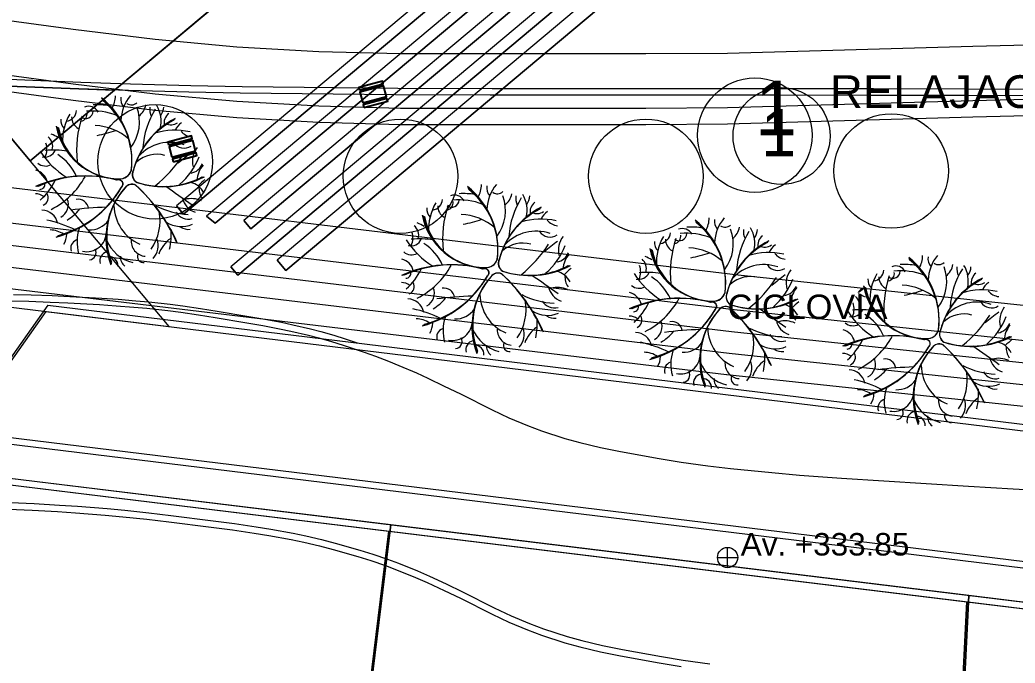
# Model space of a CAD drawing. Header units: metres. Extents: x -1097 to 1588, y -673 to 884.
# Drawn here: x 508.1 to 581.1, y 237.3 to 284.5 of the extents above; entities that cross this region are included whole.
import ezdxf

# ---------------------------------------------------------------- set-up
doc = ezdxf.new("R2010")
doc.units = ezdxf.units.M
doc.layers.get('0').update_dxf_attribs({"lineweight": 0, "plot": 0})
for name, color, linetype, lineweight, plot in [('ARBOLES_PROY', 3, 'Continuous', 0, False), ('CORTE-TEXTO', 7, 'Continuous', 0, False), ('COTAS', 7, 'Continuous', 0, False), ('CRECIDA_Q100', 5, 'Continuous', 0, False), ('Espacios relajacion', 32, 'Continuous', 0, False), ('EXTENSIONES', 252, 'Continuous', 0, False), ('Plazas de Arribo', 40, 'Continuous', 0, False), ('PROY-CICLOVIA', 1, 'Continuous', 0, False), ('PROY-TEXTO', 7, 'Continuous', 0, False), ('PROYECCIONES', 7, 'Continuous', 0, False), ('Solado', 7, 'Continuous', 0, False), ('SUDS-CUNETA_VERDE', 3, 'Continuous', 0, False), ('TERRAZAS-GAVIONES', 8, 'Continuous', 0, False), ('TERRENO', 188, 'Continuous', 0, False), ('TEXTO', 7, 'Continuous', 0, False), ('VEGETACION', 85, 'Continuous', 0, False), ('VISTA', 7, 'Continuous', 0, False), ('VISTA LEJOS', 7, 'Continuous', 0, False)]:
    doc.layers.add(name, color=color, linetype=linetype, lineweight=lineweight, plot=plot)
doc.styles.add('ARIAL', font='arial.ttf')

# ---------------------------------------------------------------- blocks, each defined once
blk = doc.blocks.new('MESA_PICNIC')
for points in [[(-0.9, 0.55), (0.9, 0.55), (0.9, 0.75), (-0.9, 0.75), (-0.9, 0.55)], [(-0.9, -0.4), (0.9, -0.4), (0.9, 0.4), (-0.9, 0.4), (-0.9, -0.4)], [(-0.9, -0.75), (0.9, -0.75), (0.9, -0.55), (-0.9, -0.55), (-0.9, -0.75)]]:
    blk.add_lwpolyline(points)

msp = doc.modelspace()

# ---------------------------------------------------------------- linework, layer by layer
at = {"layer": 'ARBOLES_PROY'}
for centre in [(518, 274.047), (572, 273.376), (536, 272.987), (554, 272.987)]:
    msp.add_circle(centre, 4.2, dxfattribs=at)
at = {"layer": 'CORTE-TEXTO'}
msp.add_circle((562, 276), 4.2, dxfattribs=at)
at = {"layer": 'COTAS'}
for points in [[(560, 244.257), (560, 245.743)], [(559.258, 245), (560.742, 245)]]:
    msp.add_lwpolyline(points, dxfattribs=at)
msp.add_circle((560, 245), 0.743, dxfattribs=at)
at = {"layer": 'CRECIDA_Q100'}
msp.add_lwpolyline([(470, 290.376), (476, 289.476), (482, 288.027), (494, 286.578), (500, 285.433), (506, 284.583), (512, 283.774), (518, 283.047), (524, 282.498), (530, 282.15), (536, 281.987), (542, 281.987), (548, 281.987), (554, 281.987), (560, 282.029), (566, 282.205), (572, 282.376), (578, 282.542), (584, 282.695)], dxfattribs=at)
at = {"layer": 'Espacios relajacion'}
for points in [[(560.658, 296.427), (560.144, 297.04), (523.557, 266.34), (524.071, 265.727)], [(552.438, 294.741), (551.87, 295.309), (521.782, 270.062), (522.404, 269.54)], [(560.186, 293.425), (559.479, 294.132), (526.95, 266.837), (527.59, 266.074)], [(552.874, 292.496), (552.306, 293.064), (524.512, 269.743), (525.027, 269.13)], [(543.984, 290.259), (543.47, 290.871), (519.572, 270.819), (520.086, 270.206)]]:
    msp.add_lwpolyline(points, close=True, dxfattribs=at)
at = {"layer": 'EXTENSIONES'}
msp.add_lwpolyline([(547.075, 321.874), (554.788, 312.681), (508.826, 274.114), (501.112, 283.307)], close=True, dxfattribs=at)
for points in [[(560.144, 297.04), (523.557, 266.34)], [(560.658, 296.427), (524.071, 265.727)], [(551.87, 295.309), (521.782, 270.062)], [(552.438, 294.741), (522.404, 269.54)], [(559.479, 294.132), (526.95, 266.837)], [(552.306, 293.064), (524.512, 269.743)], [(560.186, 293.425), (527.59, 266.074)], [(552.874, 292.496), (525.027, 269.13)], [(543.47, 290.871), (519.572, 270.819)], [(543.984, 290.259), (520.086, 270.206)], [(520.086, 270.206), (519.572, 270.819)], [(522.404, 269.54), (521.782, 270.062)], [(525.027, 269.13), (524.512, 269.743)], [(527.59, 266.074), (526.95, 266.837)], [(524.071, 265.727), (523.557, 266.34)]]:
    msp.add_lwpolyline(points, dxfattribs=at)
at = {"layer": 'Plazas de Arribo', "color": 254}
msp.add_lwpolyline([(510.191, 290.924), (495.391, 308.562), (482.42, 298.927), (479.995, 266.733), (519.025, 261.959), (501.112, 283.307)], close=True, dxfattribs=at)
at = {"layer": 'Plazas de Arribo'}
for points in [[(519.025, 261.959), (501.112, 283.307)], [(479.995, 266.733), (519.025, 261.959)]]:
    msp.add_lwpolyline(points, dxfattribs=at)
at = {"layer": 'PROY-CICLOVIA'}
msp.add_lwpolyline([(560.766, 265.757), (635.003, 257.838), (719.22, 266.755), (798.362, 276.648), (829.562, 288.348), (830.475, 285.914), (798.988, 274.106), (719.518, 264.172), (635.002, 255.224), (560.473, 263.173), (485.5, 272.17), (485.81, 274.752), (560.766, 265.757)], close=True, dxfattribs=at)
at = {"layer": 'PROY-TEXTO'}
msp.add_circle((562, 276), 4.2, dxfattribs=at)
at = {"layer": 'PROYECCIONES'}
for points in [[(509.986, 263.064), (503.435, 253.791)], [(510.137, 263.534), (503.586, 254.261)]]:
    msp.add_lwpolyline(points, dxfattribs=at)
at = {"layer": 'Solado'}
for points in [[(524.147, 286.97), (516.433, 296.162), (501.112, 283.307), (504.103, 279.742), (505.924, 279.658), (512.404, 279.399), (515.017, 279.309)], [(515.017, 279.309), (512.404, 279.399), (505.924, 279.658), (504.103, 279.742), (508.826, 274.114)]]:
    msp.add_lwpolyline(points, close=True, dxfattribs=at)
at = {"layer": 'SUDS-CUNETA_VERDE'}
msp.add_lwpolyline([(560.293, 261.584), (635.001, 253.615), (719.702, 262.583), (799.374, 272.542), (831.063, 284.426), (904.04, 313.416), (905.222, 310.442), (832.231, 281.446), (832.202, 281.435), (800.321, 269.48), (800.142, 269.424), (799.958, 269.39), (720.084, 259.406), (720.054, 259.402), (635.169, 250.415), (635, 250.406), (634.831, 250.415), (559.943, 258.403), (559.922, 258.405), (484.929, 267.404), (485.31, 270.581), (560.293, 261.584)], close=True, dxfattribs=at)
msp.add_lwpolyline([(485.119, 268.993), (560.113, 259.994), (635, 252.006), (719.885, 260.993), (799.759, 270.978), (831.64, 282.933), (904.631, 311.929)], dxfattribs=at)
at = {"layer": 'TERRAZAS-GAVIONES'}
for points in [[(482, 284.027), (494, 282.578), (500, 281.433), (506, 280.583), (512, 279.774), (518, 279.047), (524, 278.498), (530, 278.15), (536, 277.987), (542, 277.987), (548, 277.987), (554, 277.987), (560, 278.029), (566, 278.205), (572, 278.376), (578, 278.542), (584, 278.695)], [(482, 282.827), (494, 281.378), (500, 280.233), (506, 279.383), (512, 278.574), (518, 277.847), (524, 277.298), (530, 276.95), (536, 276.787), (542, 276.787), (548, 276.787), (554, 276.787), (560, 276.829), (566, 277.005), (572, 277.176), (578, 277.342), (584, 277.495)]]:
    msp.add_lwpolyline(points, dxfattribs=at)
at = {"layer": 'TERRENO'}
for points in [[(582.072, 278.89), (577.484, 278.909), (570.543, 278.924), (563.563, 278.928), (549.566, 278.928), (542.587, 278.938), (535.646, 278.967), (531.057, 279.005), (524.231, 279.092), (520.478, 279.159), (516.043, 279.274), (512.404, 279.399), (505.924, 279.658)], [(507.45, 263.846), (508.746, 263.813), (510.302, 263.755), (511.598, 263.693), (513.93, 263.563), (515.14, 263.486), (516.436, 263.386), (517.387, 263.294), (518.942, 263.122), (519.892, 263.002), (521.188, 262.814), (522.398, 262.622), (524.731, 262.234), (525.911, 262.027), (527.121, 261.797), (527.956, 261.619), (529.252, 261.317), (530.001, 261.125), (530.952, 260.851), (531.787, 260.587), (533.342, 260.069), (534.177, 259.776), (535.128, 259.416), (535.876, 259.109), (537.172, 258.547), (538.008, 258.168), (539.217, 257.592), (540.398, 257.011), (542.731, 255.845), (543.96, 255.264), (545.313, 254.688), (546.341, 254.309), (548.069, 253.747), (549.153, 253.44), (550.68, 253.08), (552.139, 252.787), (554.99, 252.269), (556.594, 252.005), (558.552, 251.731), (560.213, 251.539), (563.237, 251.237), (565.272, 251.059), (568.354, 250.829), (571.455, 250.622), (577.676, 250.233), (580.949, 250.041), (584.549, 249.854)], [(507.249, 248.563), (508.986, 248.486), (510.83, 248.385), (512.164, 248.294), (514.324, 248.121), (515.63, 248.001), (517.387, 247.814), (519.009, 247.622), (522.119, 247.233), (523.684, 247.027), (525.268, 246.796), (526.343, 246.619), (527.985, 246.316), (528.916, 246.124), (530.068, 245.851), (531.057, 245.587), (532.872, 245.068), (533.832, 244.776), (534.897, 244.416), (535.713, 244.108), (537.096, 243.547), (537.969, 243.168), (539.208, 242.592), (540.398, 242.011), (542.731, 240.844), (543.96, 240.264), (545.313, 239.687), (546.341, 239.308), (548.069, 238.747), (549.153, 238.439), (550.68, 238.079), (552.139, 237.787), (554.99, 237.268), (556.594, 237.004)]]:
    msp.add_lwpolyline(points, dxfattribs=at)
at = {"layer": 'TEXTO'}
msp.add_circle((563.956, 275.942), 3.558, dxfattribs=at)
at = {"layer": 'VEGETACION'}
for centre, radius, start, end in [((513.221, 278.907), 1.869, -30.31086, -0.13685), ((518.49, 276.983), 3, 140.20303, 178.19473), ((513.74, 271.66), 6.571, 82.33941, 92.54677), ((510.44, 274.142), 5.862, -7.01261, 51.76086), ((510.496, 274.128), 5.803, -7.01261, 51.76086), ((510.553, 274.113), 5.745, -7.01261, 51.76086), ((510.609, 274.099), 5.686, -7.01261, 51.76086), ((516.317, 278.648), 0.839, 169.67781, -136.28872), ((516.263, 278.803), 0.58, -125.06785, -46.75849), ((515.959, 278.482), 1.382, -52.21385, -10.74588), ((516.264, 277.034), 2.176, -14.12065, 31.52713), ((515.06, 275.621), 3.845, 149.94734, -176.82535), ((511.37, 277.891), 0.878, -80.57325, -5.45985), ((512.9, 277.776), 0.548, -126.83758, -2.22247), ((512.454, 277.574), 0.561, -77.85985, 7.89186), ((513.122, 277.351), 0.775, 26.98899, 112.35361), ((513.443, 273.024), 4.754, 68.3223, 95.67587), ((513.721, 276.982), 3.133, -37.03996, 20.27839), ((523.338, 274.629), 6.258, 148.36683, 175.73086), ((518.955, 277.938), 1.353, 174.4694, -156.12237), ((517.591, 278.081), 1.04, -37.87568, -0.69377), ((519.583, 276.877), 0.93, 129.13352, -169.79062), ((511.928, 277.116), 0.855, 175.5863, -134.2924), ((512.817, 277.319), 0.939, 178.87088, -119.62745), ((520.094, 274.887), 7.859, 161.42441, -173.90455), ((513.4, 272.623), 4.093, 49.1819, 87.28655), ((522.043, 271.899), 5.846, 117.23254, 165.08268), ((522.105, 271.891), 5.906, 117.23254, 165.08268), ((522.166, 271.883), 5.967, 117.23254, 165.08268), ((522.228, 271.875), 6.027, 117.23254, 165.08268), ((519.174, 277.574), 0.81, -119.40791, -53.77718), ((520.591, 275.903), 1.206, 122.42615, 158.39057), ((507.889, 270.57), 6.054, 60.2465, 65.67795), ((515.396, 277.53), 4.73, -169.39915, -90.61113), ((515.403, 277.482), 4.683, -169.39915, -90.61113), ((515.41, 277.433), 4.635, -169.39915, -90.61113), ((515.416, 277.385), 4.588, -169.39915, -90.61113), ((511.555, 287.098), 11.329, -78.88119, -71.62327), ((519.463, 271.37), 4.996, 77.26203, 107.34819), ((520.789, 277), 1.128, -141.31419, -95.81178), ((508.814, 274.955), 1.251, -25.45632, 21.23769), ((509.554, 275.174), 0.931, -14.60648, 49.15979), ((519.101, 272.359), 3.119, 70.80163, 137.40588), ((520.13, 275.969), 0.922, -146.51659, -56.55935), ((514.694, 278.027), 6.03, -148.02706, -121.83538), ((509.918, 275.222), 0.827, -103.47011, -23.89102), ((510.51, 267.556), 7.353, 81.86691, 94.41278), ((508.953, 271.537), 3.584, 23.33462, 57.91194), ((518.112, 272.414), 2.189, 74.31841, 131.55014), ((512.037, 279.645), 9.484, -50.96163, -32.70067), ((529.134, 263.062), 14.413, 125.94383, 130.94741), ((522.431, 274.08), 1.693, 143.15964, -166.58772), ((509.966, 274.619), 0.88, -130.29884, -61.78587), ((516.44, 276.248), 5.12, -49.01403, -20.95397), ((520.431, 274.333), 1.134, -79.471, -22.67378), ((522.908, 272.599), 1.835, 139.45159, 176.95737), ((508.976, 272.311), 1.149, 14.16374, 76.17617), ((515.395, 273.706), 0.907, -93.13221, -17.97388), ((515.402, 273.696), 0.898, -93.13221, -17.97388), ((515.409, 273.686), 0.889, -93.13221, -17.97388), ((515.416, 273.676), 0.88, -93.13221, -17.97388), ((516.985, 273.109), 0.66, 153.41984, -121.27123), ((516.994, 273.113), 0.667, 153.41984, -121.27123), ((517.004, 273.117), 0.674, 153.41984, -121.27123), ((517.013, 273.122), 0.681, 153.41984, -121.27123), ((512.86, 264.129), 8.881, 74.72725, 114.24073), ((512.892, 264.214), 8.792, 74.72725, 114.24073), ((512.925, 264.3), 8.703, 74.72725, 114.24073), ((512.957, 264.386), 8.615, 74.72725, 114.24073), ((509.525, 272.408), 0.39, -87.47941, 11.74599), ((506.387, 274.77), 4.762, -47.90984, -25.81356), ((507.724, 275.79), 5.869, -63.07438, -28.86719), ((515.327, 272.412), 0.311, -49.80286, 114.20931), ((515.335, 272.415), 0.308, -49.80286, 114.20931), ((515.342, 272.418), 0.305, -49.80286, 114.20931), ((515.35, 272.421), 0.302, -49.80286, 114.20931), ((516.308, 271.755), 0.64, 64.15715, 144.97171), ((516.305, 271.765), 0.634, 64.15715, 144.97171), ((516.303, 271.774), 0.627, 64.15715, 144.97171), ((516.301, 271.783), 0.621, 64.15715, 144.97171), ((508.104, 263.132), 12.511, 23.86454, 47.40587), ((508.022, 263.033), 12.64, 23.86454, 47.40587), ((507.94, 262.935), 12.769, 23.86454, 47.40587), ((507.857, 262.836), 12.898, 23.86454, 47.40587), ((518.571, 278.436), 6.199, -108.13167, -62.2585), ((518.597, 278.495), 6.263, -108.13167, -62.2585), ((518.623, 278.554), 6.327, -108.13167, -62.2585), ((518.648, 278.613), 6.391, -108.13167, -62.2585), ((520.239, 271.071), 1.513, 26.97872, 76.13005), ((528.7, 264.572), 10.79, 130.7293, 134.41442), ((540.073, 272.388), 1.869, -30.31086, -0.13685), ((545.341, 270.463), 3, 140.20303, 178.19473), ((509.224, 270.708), 0.997, 52.25184, 90.5793), ((509.547, 271.427), 0.61, -65.70951, 27.14006), ((508.672, 276.198), 7.95, -74.86791, -30.40238), ((508.746, 276.163), 7.87, -74.86791, -30.40238), ((508.82, 276.128), 7.791, -74.86791, -30.40238), ((508.894, 276.093), 7.711, -74.86791, -30.40238), ((519.904, 268.466), 5.509, 138.41245, -158.97879), ((519.866, 268.508), 5.454, 138.41245, -158.97879), ((519.827, 268.55), 5.399, 138.41245, -158.97879), ((519.789, 268.593), 5.344, 138.41245, -158.97879), ((484.393, 221.122), 61.595, 53.87007, 56.06767), ((522.524, 272.122), 1.306, 175.41939, -146.01117), ((539.974, 270.832), 0.775, 26.98899, 112.35361), ((540.591, 265.141), 6.571, 82.33941, 92.54677), ((537.292, 267.622), 5.862, -7.01261, 51.76086), ((537.348, 267.608), 5.803, -7.01261, 51.76086), ((537.404, 267.594), 5.745, -7.01261, 51.76086), ((537.461, 267.579), 5.686, -7.01261, 51.76086), ((543.169, 272.128), 0.839, 169.67781, -136.28872), ((543.114, 272.284), 0.58, -125.06785, -46.75849), ((542.81, 271.963), 1.382, -52.21385, -10.74588), ((543.116, 270.515), 2.176, -14.12065, 31.52713), ((510.566, 270.923), 1.069, -61.51977, 22.95033), ((512.344, 270.52), 0.78, 6.63564, 100.13385), ((521.367, 271.652), 1.374, -169.09926, -108.54581), ((520.657, 269.563), 1.784, 65.24594, 104.85446), ((541.912, 269.102), 3.845, 149.94734, -176.82535), ((538.221, 271.371), 0.878, -80.57325, -5.45985), ((539.752, 271.257), 0.548, -126.83758, -2.22247), ((539.305, 271.054), 0.561, -77.85985, 7.89186), ((540.295, 266.505), 4.754, 68.3223, 95.67587), ((540.573, 270.463), 3.133, -37.03996, 20.27839), ((550.19, 268.11), 6.258, 148.36683, 175.73086), ((545.807, 271.418), 1.353, 174.4694, -156.12237), ((544.442, 271.561), 1.04, -37.87568, -0.69377), ((546.434, 270.357), 0.93, 129.13352, -169.79062), ((509.656, 269.284), 1.222, 10.88374, 88.48923), ((509.576, 273), 3.781, -58.5365, -40.24403), ((515.379, 242.149), 28.581, 91.89585, 97.18239), ((518.13, 270.893), 3.15, -178.6401, -113.40996), ((514.64, 269.731), 3.722, -34.2307, 10.37313), ((520.645, 275.859), 5.671, -117.27146, -92.28607), ((520.438, 270.889), 1.045, -148.92217, -74.86876), ((538.78, 270.596), 0.855, 175.5863, -134.2924), ((539.669, 270.8), 0.939, 178.87088, -119.62745), ((546.946, 268.367), 7.859, 161.42441, -173.90455), ((540.252, 266.104), 4.093, 49.1819, 87.28655), ((548.895, 265.38), 5.846, 117.23254, 165.08268), ((548.956, 265.372), 5.906, 117.23254, 165.08268), ((549.018, 265.364), 5.967, 117.23254, 165.08268), ((549.079, 265.355), 6.027, 117.23254, 165.08268), ((546.026, 271.054), 0.81, -119.40791, -53.77718), ((547.443, 269.383), 1.206, 122.42615, 158.39057), ((508.337, 261.556), 8.396, 63.11546, 78.20425), ((513.207, 270.694), 1.651, -93.06078, -33.79545), ((519.93, 271.388), 2.092, -122.25906, -66.98973), ((534.74, 264.05), 6.054, 60.2465, 65.67795), ((542.248, 271.011), 4.73, -169.39915, -90.61113), ((542.255, 270.962), 4.683, -169.39915, -90.61113), ((542.261, 270.914), 4.635, -169.39915, -90.61113), ((542.268, 270.866), 4.588, -169.39915, -90.61113), ((538.407, 280.579), 11.329, -78.88119, -71.62327), ((546.315, 264.85), 4.996, 77.26203, 107.34819), ((547.64, 270.481), 1.128, -141.31419, -95.81178), ((553.999, 265.165), 5.862, -7.01261, 51.76086), ((554.055, 265.151), 5.803, -7.01261, 51.76086), ((554.111, 265.136), 5.745, -7.01261, 51.76086), ((554.168, 265.122), 5.686, -7.01261, 51.76086), ((556.78, 269.931), 1.869, -30.31086, -0.13685), ((559.876, 269.671), 0.839, 169.67781, -136.28872), ((562.048, 268.006), 3, 140.20303, 178.19473), ((510.3, 267.31), 1.735, 55.05214, 89.71285), ((510.208, 268.726), 1.306, -33.66519, 0.2761), ((515.476, 268.175), 3.202, 162.29182, -164.58266), ((512.968, 268.918), 1.466, -101.26434, -1.15026), ((513.21, 268.811), 5.974, -11.32784, 2.75208), ((520.443, 270.171), 1.081, -121.91184, -83.51776), ((535.666, 268.435), 1.251, -25.45632, 21.23769), ((536.406, 268.654), 0.931, -14.60648, 49.15979), ((545.953, 265.839), 3.119, 70.80163, 137.40588), ((546.981, 269.45), 0.922, -146.51659, -56.55935), ((554.928, 268.914), 0.878, -80.57325, -5.45985), ((556.459, 268.8), 0.548, -126.83758, -2.22247), ((556.681, 268.375), 0.775, 26.98899, 112.35361), ((557.002, 264.048), 4.754, 68.3223, 95.67587), ((557.298, 262.683), 6.571, 82.33941, 92.54677), ((559.821, 269.827), 0.58, -125.06785, -46.75849), ((557.28, 268.006), 3.133, -37.03996, 20.27839), ((559.517, 269.506), 1.382, -52.21385, -10.74588), ((566.897, 265.653), 6.258, 148.36683, 175.73086), ((562.514, 268.961), 1.353, 174.4694, -156.12237), ((559.823, 268.058), 2.176, -14.12065, 31.52713), ((561.149, 269.104), 1.04, -37.87568, -0.69377), ((512.467, 267.694), 0.66, 109.77659, -161.16161), ((517.071, 269.417), 2.858, -157.33263, -104.24202), ((517.364, 268.227), 1.115, 172.80158, -94.34358), ((516.807, 267.913), 1.423, -42.05543, 18.62735), ((520.479, 266.491), 2.347, 124.73116, 160.55197), ((541.546, 271.508), 6.03, -148.02706, -121.83538), ((536.769, 268.702), 0.827, -103.47011, -23.89102), ((537.361, 261.036), 7.353, 81.86691, 94.41278), ((535.804, 265.018), 3.584, 23.33462, 57.91194), ((544.963, 265.894), 2.189, 74.31841, 131.55014), ((538.888, 273.126), 9.484, -50.96163, -32.70067), ((555.986, 256.542), 14.413, 125.94383, 130.94741), ((549.283, 267.56), 1.693, 143.15964, -166.58772), ((555.487, 268.139), 0.855, 175.5863, -134.2924), ((558.619, 266.645), 3.845, 149.94734, -176.82535), ((556.376, 268.343), 0.939, 178.87088, -119.62745), ((563.653, 265.91), 7.859, 161.42441, -173.90455), ((556.012, 268.597), 0.561, -77.85985, 7.89186), ((565.602, 262.923), 5.846, 117.23254, 165.08268), ((565.663, 262.915), 5.906, 117.23254, 165.08268), ((565.725, 262.906), 5.967, 117.23254, 165.08268), ((565.786, 262.898), 6.027, 117.23254, 165.08268), ((563.141, 267.9), 0.93, 129.13352, -169.79062), ((513.157, 267.367), 0.513, -86.06631, 31.73431), ((514.61, 266.769), 0.675, 102.03316, -164.99288), ((517.154, 267.099), 0.456, 157.63517, -83.3031), ((536.817, 268.1), 0.88, -130.29884, -61.78587), ((543.292, 269.729), 5.12, -49.01403, -20.95397), ((547.282, 267.813), 1.134, -79.471, -22.67378), ((549.759, 266.079), 1.835, 139.45159, 176.95737), ((558.955, 268.554), 4.73, -169.39915, -90.61113), ((558.962, 268.505), 4.683, -169.39915, -90.61113), ((558.968, 268.457), 4.635, -169.39915, -90.61113), ((558.975, 268.408), 4.588, -169.39915, -90.61113), ((556.959, 263.647), 4.093, 49.1819, 87.28655), ((555.114, 278.122), 11.329, -78.88119, -71.62327), ((563.022, 262.393), 4.996, 77.26203, 107.34819), ((562.733, 268.597), 0.81, -119.40791, -53.77718), ((564.15, 266.926), 1.206, 122.42615, 158.39057), ((564.347, 268.023), 1.128, -141.31419, -95.81178), ((514.577, 266.419), 0.696, -2.81364, 89.85899), ((516.27, 267.043), 0.818, 174.9157, -126.47299), ((539.712, 257.609), 8.881, 74.72725, 114.24073), ((535.828, 265.791), 1.149, 14.16374, 76.17617), ((542.247, 267.187), 0.907, -93.13221, -17.97388), ((542.254, 267.177), 0.898, -93.13221, -17.97388), ((542.26, 267.167), 0.889, -93.13221, -17.97388), ((542.267, 267.156), 0.88, -93.13221, -17.97388), ((543.837, 266.589), 0.66, 153.41984, -121.27123), ((543.846, 266.594), 0.667, 153.41984, -121.27123), ((543.855, 266.598), 0.674, 153.41984, -121.27123), ((543.865, 266.602), 0.681, 153.41984, -121.27123), ((553.113, 266.197), 0.931, -14.60648, 49.15979), ((551.447, 261.593), 6.054, 60.2465, 65.67795), ((562.66, 263.382), 3.119, 70.80163, 137.40588), ((572.959, 259.937), 6.571, 82.33941, 92.54677), ((569.66, 262.419), 5.862, -7.01261, 51.76086), ((569.716, 262.405), 5.803, -7.01261, 51.76086), ((569.772, 262.39), 5.745, -7.01261, 51.76086), ((569.829, 262.376), 5.686, -7.01261, 51.76086), ((572.441, 267.184), 1.869, -30.31086, -0.13685), ((575.537, 266.925), 0.839, 169.67781, -136.28872), ((577.709, 265.26), 3, 140.20303, 178.19473), ((575.482, 267.08), 0.58, -125.06785, -46.75849), ((575.178, 266.759), 1.382, -52.21385, -10.74588), ((539.744, 257.695), 8.792, 74.72725, 114.24073), ((539.776, 257.781), 8.703, 74.72725, 114.24073), ((539.808, 257.866), 8.615, 74.72725, 114.24073), ((536.377, 265.889), 0.39, -87.47941, 11.74599), ((533.238, 268.25), 4.762, -47.90984, -25.81356), ((534.576, 269.271), 5.869, -63.07438, -28.86719), ((542.179, 265.893), 0.311, -49.80286, 114.20931), ((542.186, 265.896), 0.308, -49.80286, 114.20931), ((542.194, 265.898), 0.305, -49.80286, 114.20931), ((542.201, 265.901), 0.302, -49.80286, 114.20931), ((543.159, 265.236), 0.64, 64.15715, 144.97171), ((543.157, 265.245), 0.634, 64.15715, 144.97171), ((543.155, 265.254), 0.627, 64.15715, 144.97171), ((543.152, 265.264), 0.621, 64.15715, 144.97171), ((534.956, 256.612), 12.511, 23.86454, 47.40587), ((534.873, 256.514), 12.64, 23.86454, 47.40587), ((534.791, 256.415), 12.769, 23.86454, 47.40587), ((534.709, 256.317), 12.898, 23.86454, 47.40587), ((545.423, 271.916), 6.199, -108.13167, -62.2585), ((545.449, 271.975), 6.263, -108.13167, -62.2585), ((545.474, 272.035), 6.327, -108.13167, -62.2585), ((545.5, 272.094), 6.391, -108.13167, -62.2585), ((547.09, 264.552), 1.513, 26.97872, 76.13005), ((555.552, 258.052), 10.79, 130.7293, 134.41442), ((558.252, 269.051), 6.03, -148.02706, -121.83538), ((553.476, 266.245), 0.827, -103.47011, -23.89102), ((552.373, 265.978), 1.251, -25.45632, 21.23769), ((554.068, 258.579), 7.353, 81.86691, 94.41278), ((563.688, 266.993), 0.922, -146.51659, -56.55935), ((565.99, 265.103), 1.693, 143.15964, -166.58772), ((574.28, 263.898), 3.845, 149.94734, -176.82535), ((570.589, 266.168), 0.878, -80.57325, -5.45985), ((572.12, 266.053), 0.548, -126.83758, -2.22247), ((571.673, 265.851), 0.561, -77.85985, 7.89186), ((572.342, 265.628), 0.775, 26.98899, 112.35361), ((572.663, 261.301), 4.754, 68.3223, 95.67587), ((572.941, 265.259), 3.133, -37.03996, 20.27839), ((582.558, 262.906), 6.258, 148.36683, 175.73086), ((578.175, 266.215), 1.353, 174.4694, -156.12237), ((575.484, 265.311), 2.176, -14.12065, 31.52713), ((576.81, 266.358), 1.04, -37.87568, -0.69377), ((578.802, 265.154), 0.93, 129.13352, -169.79062), ((536.076, 264.189), 0.997, 52.25184, 90.5793), ((536.399, 264.907), 0.61, -65.70951, 27.14006), ((535.523, 269.678), 7.95, -74.86791, -30.40238), ((535.597, 269.643), 7.87, -74.86791, -30.40238), ((535.671, 269.608), 7.791, -74.86791, -30.40238), ((535.746, 269.573), 7.711, -74.86791, -30.40238), ((546.756, 261.946), 5.509, 138.41245, -158.97879), ((546.717, 261.989), 5.454, 138.41245, -158.97879), ((546.679, 262.031), 5.399, 138.41245, -158.97879), ((546.641, 262.073), 5.344, 138.41245, -158.97879), ((511.245, 214.602), 61.595, 53.87007, 56.06767), ((549.375, 265.603), 1.306, 175.41939, -146.01117), ((552.511, 262.561), 3.584, 23.33462, 57.91194), ((561.67, 263.437), 2.189, 74.31841, 131.55014), ((555.595, 270.669), 9.484, -50.96163, -32.70067), ((572.693, 254.085), 14.413, 125.94383, 130.94741), ((559.999, 267.272), 5.12, -49.01403, -20.95397), ((571.148, 265.393), 0.855, 175.5863, -134.2924), ((572.037, 265.596), 0.939, 178.87088, -119.62745), ((579.314, 263.164), 7.859, 161.42441, -173.90455), ((581.263, 260.176), 5.846, 117.23254, 165.08268), ((581.324, 260.168), 5.906, 117.23254, 165.08268), ((581.386, 260.16), 5.967, 117.23254, 165.08268), ((581.447, 260.152), 6.027, 117.23254, 165.08268), ((578.394, 265.851), 0.81, -119.40791, -53.77718), ((579.811, 264.18), 1.206, 122.42615, 158.39057), ((537.417, 264.404), 1.069, -61.51977, 22.95033), ((539.196, 264), 0.78, 6.63564, 100.13385), ((548.219, 265.133), 1.374, -169.09926, -108.54581), ((547.509, 263.044), 1.784, 65.24594, 104.85446), ((552.535, 263.334), 1.149, 14.16374, 76.17617), ((553.524, 265.643), 0.88, -130.29884, -61.78587), ((558.954, 264.73), 0.907, -93.13221, -17.97388), ((558.961, 264.72), 0.898, -93.13221, -17.97388), ((558.967, 264.709), 0.889, -93.13221, -17.97388), ((558.974, 264.699), 0.88, -93.13221, -17.97388), ((560.544, 264.132), 0.66, 153.41984, -121.27123), ((560.553, 264.137), 0.667, 153.41984, -121.27123), ((560.562, 264.141), 0.674, 153.41984, -121.27123), ((560.572, 264.145), 0.681, 153.41984, -121.27123), ((563.989, 265.356), 1.134, -79.471, -22.67378), ((566.466, 263.622), 1.835, 139.45159, 176.95737), ((567.108, 258.847), 6.054, 60.2465, 65.67795), ((574.616, 265.807), 4.73, -169.39915, -90.61113), ((574.623, 265.759), 4.683, -169.39915, -90.61113), ((574.629, 265.71), 4.635, -169.39915, -90.61113), ((574.636, 265.662), 4.588, -169.39915, -90.61113), ((572.62, 260.9), 4.093, 49.1819, 87.28655), ((570.775, 275.376), 11.329, -78.88119, -71.62327), ((578.683, 259.647), 4.996, 77.26203, 107.34819), ((580.008, 265.277), 1.128, -141.31419, -95.81178), ((536.508, 262.764), 1.222, 10.88374, 88.48923), ((536.428, 266.481), 3.781, -58.5365, -40.24403), ((542.23, 235.63), 28.581, 91.89585, 97.18239), ((544.982, 264.374), 3.15, -178.6401, -113.40996), ((541.492, 263.212), 3.722, -34.2307, 10.37313), ((547.497, 269.34), 5.671, -117.27146, -92.28607), ((547.29, 264.369), 1.045, -148.92217, -74.86876), ((556.419, 255.152), 8.881, 74.72725, 114.24073), ((556.451, 255.238), 8.792, 74.72725, 114.24073), ((556.483, 255.324), 8.703, 74.72725, 114.24073), ((556.515, 255.409), 8.615, 74.72725, 114.24073), ((549.945, 265.793), 4.762, -47.90984, -25.81356), ((551.283, 266.814), 5.869, -63.07438, -28.86719), ((558.886, 263.436), 0.311, -49.80286, 114.20931), ((558.893, 263.439), 0.308, -49.80286, 114.20931), ((558.901, 263.441), 0.305, -49.80286, 114.20931), ((558.908, 263.444), 0.302, -49.80286, 114.20931), ((562.13, 269.459), 6.199, -108.13167, -62.2585), ((562.156, 269.518), 6.263, -108.13167, -62.2585), ((562.181, 269.577), 6.327, -108.13167, -62.2585), ((562.207, 269.637), 6.391, -108.13167, -62.2585), ((572.259, 255.595), 10.79, 130.7293, 134.41442), ((568.034, 263.232), 1.251, -25.45632, 21.23769), ((568.774, 263.451), 0.931, -14.60648, 49.15979), ((578.321, 260.636), 3.119, 70.80163, 137.40588), ((579.349, 264.246), 0.922, -146.51659, -56.55935), ((535.189, 255.037), 8.396, 63.11546, 78.20425), ((540.059, 264.174), 1.651, -93.06078, -33.79545), ((546.781, 264.869), 2.092, -122.25906, -66.98973), ((553.084, 263.431), 0.39, -87.47941, 11.74599), ((552.23, 267.221), 7.95, -74.86791, -30.40238), ((552.304, 267.186), 7.87, -74.86791, -30.40238), ((552.378, 267.151), 7.791, -74.86791, -30.40238), ((552.453, 267.116), 7.711, -74.86791, -30.40238), ((563.463, 259.489), 5.509, 138.41245, -158.97879), ((563.424, 259.532), 5.454, 138.41245, -158.97879), ((563.386, 259.574), 5.399, 138.41245, -158.97879), ((563.348, 259.616), 5.344, 138.41245, -158.97879), ((559.866, 262.779), 0.64, 64.15715, 144.97171), ((559.864, 262.788), 0.634, 64.15715, 144.97171), ((559.862, 262.797), 0.627, 64.15715, 144.97171), ((559.859, 262.807), 0.621, 64.15715, 144.97171), ((551.663, 254.155), 12.511, 23.86454, 47.40587), ((551.58, 254.057), 12.64, 23.86454, 47.40587), ((551.498, 253.958), 12.769, 23.86454, 47.40587), ((551.416, 253.86), 12.898, 23.86454, 47.40587), ((527.952, 212.145), 61.595, 53.87007, 56.06767), ((563.797, 262.095), 1.513, 26.97872, 76.13005), ((566.082, 263.146), 1.306, 175.41939, -146.01117), ((573.914, 266.304), 6.03, -148.02706, -121.83538), ((569.137, 263.499), 0.827, -103.47011, -23.89102), ((569.729, 255.833), 7.353, 81.86691, 94.41278), ((568.172, 259.814), 3.584, 23.33462, 57.91194), ((577.331, 260.691), 2.189, 74.31841, 131.55014), ((588.354, 251.339), 14.413, 125.94383, 130.94741), ((581.651, 262.357), 1.693, 143.15964, -166.58772), ((537.152, 260.79), 1.735, 55.05214, 89.71285), ((537.059, 262.206), 1.306, -33.66519, 0.2761), ((542.328, 261.656), 3.202, 162.29182, -164.58266), ((539.819, 262.399), 1.466, -101.26434, -1.15026), ((540.062, 262.291), 5.974, -11.32784, 2.75208), ((547.294, 263.652), 1.081, -121.91184, -83.51776), ((552.783, 261.732), 0.997, 52.25184, 90.5793), ((553.106, 262.45), 0.61, -65.70951, 27.14006), ((554.124, 261.947), 1.069, -61.51977, 22.95033), ((555.903, 261.543), 0.78, 6.63564, 100.13385), ((564.926, 262.676), 1.374, -169.09926, -108.54581), ((564.216, 260.587), 1.784, 65.24594, 104.85446), ((569.185, 262.896), 0.88, -130.29884, -61.78587), ((571.256, 267.922), 9.484, -50.96163, -32.70067), ((575.66, 264.525), 5.12, -49.01403, -20.95397), ((579.65, 262.61), 1.134, -79.471, -22.67378), ((539.318, 261.174), 0.66, 109.77659, -161.16161), ((543.922, 262.897), 2.858, -157.33263, -104.24202), ((544.216, 261.708), 1.115, 172.80158, -94.34358), ((543.659, 261.393), 1.423, -42.05543, 18.62735), ((547.33, 259.971), 2.347, 124.73116, 160.55197), ((553.215, 260.307), 1.222, 10.88374, 88.48923), ((553.135, 264.024), 3.781, -58.5365, -40.24403), ((558.937, 233.173), 28.581, 91.89585, 97.18239), ((561.689, 261.917), 3.15, -178.6401, -113.40996), ((558.199, 260.754), 3.722, -34.2307, 10.37313), ((564.204, 266.883), 5.671, -117.27146, -92.28607), ((568.196, 260.588), 1.149, 14.16374, 76.17617), ((574.615, 261.983), 0.907, -93.13221, -17.97388), ((574.622, 261.973), 0.898, -93.13221, -17.97388), ((574.628, 261.963), 0.889, -93.13221, -17.97388), ((574.635, 261.953), 0.88, -93.13221, -17.97388), ((576.205, 261.386), 0.66, 153.41984, -121.27123), ((576.214, 261.39), 0.667, 153.41984, -121.27123), ((576.223, 261.394), 0.674, 153.41984, -121.27123), ((576.233, 261.399), 0.681, 153.41984, -121.27123), ((582.127, 260.876), 1.835, 139.45159, 176.95737), ((540.009, 260.847), 0.513, -86.06631, 31.73431), ((541.462, 260.249), 0.675, 102.03316, -164.99288), ((544.006, 260.579), 0.456, 157.63517, -83.3031), ((551.896, 252.58), 8.396, 63.11546, 78.20425), ((556.766, 261.717), 1.651, -93.06078, -33.79545), ((563.997, 261.912), 1.045, -148.92217, -74.86876), ((572.08, 252.406), 8.881, 74.72725, 114.24073), ((572.112, 252.491), 8.792, 74.72725, 114.24073), ((572.144, 252.577), 8.703, 74.72725, 114.24073), ((572.176, 252.663), 8.615, 74.72725, 114.24073), ((568.745, 260.685), 0.39, -87.47941, 11.74599), ((565.606, 263.047), 4.762, -47.90984, -25.81356), ((566.944, 264.067), 5.869, -63.07438, -28.86719), ((574.547, 260.689), 0.311, -49.80286, 114.20931), ((574.554, 260.692), 0.308, -49.80286, 114.20931), ((574.562, 260.695), 0.305, -49.80286, 114.20931), ((574.569, 260.698), 0.302, -49.80286, 114.20931), ((575.527, 260.032), 0.64, 64.15715, 144.97171), ((575.525, 260.042), 0.634, 64.15715, 144.97171), ((575.523, 260.051), 0.627, 64.15715, 144.97171), ((575.52, 260.06), 0.621, 64.15715, 144.97171), ((577.791, 266.713), 6.199, -108.13167, -62.2585), ((577.817, 266.772), 6.263, -108.13167, -62.2585), ((577.842, 266.831), 6.327, -108.13167, -62.2585), ((577.868, 266.89), 6.391, -108.13167, -62.2585), ((579.458, 259.348), 1.513, 26.97872, 76.13005), ((587.92, 252.849), 10.79, 130.7293, 134.41442), ((541.429, 259.9), 0.696, -2.81364, 89.85899), ((543.121, 260.523), 0.818, 174.9157, -126.47299), ((553.859, 258.333), 1.735, 55.05214, 89.71285), ((559.035, 259.199), 3.202, 162.29182, -164.58266), ((563.488, 262.412), 2.092, -122.25906, -66.98973), ((556.769, 259.834), 5.974, -11.32784, 2.75208), ((564.001, 261.195), 1.081, -121.91184, -83.51776), ((568.444, 258.985), 0.997, 52.25184, 90.5793), ((568.767, 259.704), 0.61, -65.70951, 27.14006), ((567.891, 264.475), 7.95, -74.86791, -30.40238), ((567.965, 264.44), 7.87, -74.86791, -30.40238), ((568.039, 264.405), 7.791, -74.86791, -30.40238), ((568.114, 264.37), 7.711, -74.86791, -30.40238), ((579.124, 256.743), 5.509, 138.41245, -158.97879), ((579.085, 256.785), 5.454, 138.41245, -158.97879), ((579.047, 256.827), 5.399, 138.41245, -158.97879), ((579.009, 256.87), 5.344, 138.41245, -158.97879), ((567.324, 251.409), 12.511, 23.86454, 47.40587), ((567.241, 251.31), 12.64, 23.86454, 47.40587), ((567.159, 251.212), 12.769, 23.86454, 47.40587), ((567.077, 251.113), 12.898, 23.86454, 47.40587), ((543.613, 209.399), 61.595, 53.87007, 56.06767), ((581.743, 260.399), 1.306, 175.41939, -146.01117), ((553.766, 259.749), 1.306, -33.66519, 0.2761), ((556.025, 258.717), 0.66, 109.77659, -161.16161), ((556.526, 259.942), 1.466, -101.26434, -1.15026), ((560.629, 260.44), 2.858, -157.33263, -104.24202), ((560.923, 259.251), 1.115, 172.80158, -94.34358), ((560.366, 258.936), 1.423, -42.05543, 18.62735), ((564.037, 257.514), 2.347, 124.73116, 160.55197), ((569.785, 259.2), 1.069, -61.51977, 22.95033), ((571.564, 258.797), 0.78, 6.63564, 100.13385), ((580.587, 259.929), 1.374, -169.09926, -108.54581), ((579.877, 257.84), 1.784, 65.24594, 104.85446), ((556.716, 258.39), 0.513, -86.06631, 31.73431), ((568.876, 257.561), 1.222, 10.88374, 88.48923), ((568.796, 261.277), 3.781, -58.5365, -40.24403), ((574.598, 230.426), 28.581, 91.89585, 97.18239), ((577.35, 259.17), 3.15, -178.6401, -113.40996), ((573.86, 258.008), 3.722, -34.2307, 10.37313), ((579.865, 264.136), 5.671, -117.27146, -92.28607), ((579.658, 259.166), 1.045, -148.92217, -74.86876), ((558.169, 257.792), 0.675, 102.03316, -164.99288), ((558.136, 257.443), 0.696, -2.81364, 89.85899), ((559.828, 258.066), 0.818, 174.9157, -126.47299), ((560.713, 258.122), 0.456, 157.63517, -83.3031), ((567.557, 249.833), 8.396, 63.11546, 78.20425), ((572.427, 258.971), 1.651, -93.06078, -33.79545), ((579.149, 259.665), 2.092, -122.25906, -66.98973), ((569.52, 255.587), 1.735, 55.05214, 89.71285), ((569.427, 257.003), 1.306, -33.66519, 0.2761), ((574.696, 256.452), 3.202, 162.29182, -164.58266), ((572.187, 257.195), 1.466, -101.26434, -1.15026), ((572.43, 257.088), 5.974, -11.32784, 2.75208), ((579.662, 258.448), 1.081, -121.91184, -83.51776), ((571.686, 255.971), 0.66, 109.77659, -161.16161), ((576.29, 257.694), 2.858, -157.33263, -104.24202), ((576.584, 256.505), 1.115, 172.80158, -94.34358), ((576.027, 256.19), 1.423, -42.05543, 18.62735), ((579.698, 254.768), 2.347, 124.73116, 160.55197), ((572.377, 255.644), 0.513, -86.06631, 31.73431), ((573.83, 255.046), 0.675, 102.03316, -164.99288), ((576.374, 255.376), 0.456, 157.63517, -83.3031), ((573.797, 254.697), 0.696, -2.81364, 89.85899), ((575.489, 255.32), 0.818, 174.9157, -126.47299)]:
    msp.add_arc(centre, radius, start, end, dxfattribs=at)
at = {"layer": 'VISTA'}
for points in [[(509.986, 263.064), (541.821, 259.171), (573.656, 255.277), (605.491, 251.383), (637.326, 247.489)], [(510.137, 263.534), (541.972, 259.64), (573.807, 255.746), (605.642, 251.853), (637.477, 247.959)], [(637.622, 237.866), (503.586, 254.261)], [(637.471, 237.397), (503.435, 253.791)]]:
    msp.add_lwpolyline(points, dxfattribs=at)
at = {"layer": 'VISTA LEJOS'}
for points in [[(582.072, 278.89), (577.484, 278.909), (570.543, 278.924), (563.563, 278.928), (549.566, 278.928), (542.587, 278.938), (535.646, 278.967), (531.057, 279.005), (524.231, 279.092), (520.478, 279.159), (516.043, 279.274), (512.404, 279.399), (505.924, 279.658)], [(582.223, 279.36), (577.634, 279.379), (570.693, 279.393), (563.714, 279.398), (549.717, 279.398), (542.738, 279.408), (535.797, 279.436), (531.208, 279.475), (524.382, 279.561), (520.629, 279.628), (516.193, 279.744), (512.555, 279.868), (506.075, 280.128)], [(507.601, 264.316), (508.897, 264.282), (510.452, 264.225), (511.748, 264.162), (514.081, 264.033), (515.291, 263.956), (516.587, 263.855), (517.537, 263.764), (519.093, 263.591), (520.043, 263.471), (521.339, 263.284), (522.549, 263.092), (524.881, 262.703), (526.062, 262.497), (527.272, 262.266), (528.107, 262.089), (529.403, 261.786), (530.152, 261.594), (531.102, 261.321), (531.938, 261.057), (532.834, 260.758)], [(507.45, 263.846), (508.746, 263.813), (510.302, 263.755), (511.598, 263.693), (513.93, 263.563), (515.14, 263.486), (516.436, 263.386), (517.387, 263.294), (518.942, 263.122), (519.892, 263.002), (521.188, 262.814), (522.398, 262.622), (524.731, 262.234), (525.911, 262.027), (527.121, 261.797), (527.956, 261.619), (529.252, 261.317), (530.001, 261.125), (530.952, 260.851), (531.787, 260.587), (532.684, 260.288)], [(503.709, 251.276), (535.299, 247.416)], [(503.713, 251.279), (587.379, 241.046)], [(503.559, 250.806), (535.149, 246.946)], [(503.562, 250.809), (587.229, 240.576)], [(507.4, 249.033), (509.137, 248.956), (510.98, 248.855), (512.315, 248.764), (514.475, 248.591), (515.78, 248.471), (517.537, 248.284), (519.16, 248.092), (522.27, 247.703), (523.835, 247.497), (525.419, 247.266), (526.494, 247.089), (528.136, 246.786), (529.067, 246.594), (530.219, 246.321), (531.208, 246.056), (533.022, 245.538), (533.982, 245.245), (535.048, 244.885), (535.864, 244.578), (537.246, 244.016), (538.12, 243.637), (539.358, 243.061), (540.549, 242.48), (542.882, 241.314), (544.111, 240.733), (545.464, 240.157), (546.491, 239.778), (548.219, 239.216), (549.304, 238.909), (550.831, 238.549), (552.29, 238.256), (555.141, 237.738), (556.744, 237.474), (558.703, 237.2)], [(507.249, 248.563), (508.986, 248.486), (510.83, 248.385), (512.164, 248.294), (514.324, 248.121), (515.63, 248.001), (517.387, 247.814), (519.009, 247.622), (522.119, 247.233), (523.684, 247.027), (525.268, 246.796), (526.343, 246.619), (527.985, 246.316), (528.916, 246.124), (530.068, 245.851), (531.057, 245.587), (532.872, 245.068), (533.832, 244.776), (534.897, 244.416), (535.713, 244.108), (537.096, 243.547), (537.969, 243.168), (539.208, 242.592), (540.398, 242.011), (542.731, 240.844), (543.96, 240.264), (545.313, 239.687), (546.341, 239.308), (548.069, 238.747), (549.153, 238.439), (550.68, 238.079), (552.139, 237.787), (554.99, 237.268), (556.594, 237.004)], [(532.679, 226.766), (535.149, 246.946)], [(535.149, 246.946), (532.679, 226.766)], [(532.829, 227.236), (535.299, 247.416)], [(535.299, 247.416), (532.829, 227.236)], [(535.149, 246.946), (577.541, 241.761)], [(535.149, 246.946), (535.149, 246.946)], [(535.299, 247.416), (577.692, 242.231)], [(535.299, 247.416), (535.299, 247.416)], [(574.602, 182.712), (577.541, 241.761)], [(577.541, 241.761), (574.602, 182.712)], [(574.753, 183.182), (577.692, 242.231)], [(577.692, 242.231), (574.753, 183.182)], [(577.541, 241.761), (587.229, 240.576)], [(577.541, 241.761), (577.541, 241.761)], [(577.692, 242.231), (587.379, 241.046)], [(577.692, 242.231), (577.692, 242.231)]]:
    msp.add_lwpolyline(points, dxfattribs=at)

# ---------------------------------------------------------------- block references
at = {"layer": '', "rotation": 15}
for p in [(534, 279), (520, 275)]:
    msp.add_blockref('MESA_PICNIC', p, dxfattribs=at)

# ---------------------------------------------------------------- texts
at = {"layer": 'CORTE-TEXTO', "style": 'ARIAL'}
for s, height, p in [('RELAJACIÓN', 2.4, (567.5, 278)), ('1', 4, (562, 276))]:
    msp.add_text(s, height=height, dxfattribs=at).set_placement(p)
at = {"layer": 'COTAS', "style": 'ARIAL'}
msp.add_text('Av. +333.85', height=1.65, dxfattribs=at).set_placement((560.965, 245.149))
at = {"layer": 'PROY-TEXTO', "style": 'ARIAL'}
for s, height, p in [('RELAJACIÓN', 2.4, (567.5, 278)), ('1', 4, (562, 276)), ('CICLOVÍA', 1.8, (560, 262.5))]:
    msp.add_text(s, height=height, dxfattribs=at).set_placement(p)
at = {"layer": 'TEXTO'}
msp.add_text('1', height=3.469, dxfattribs=at).set_placement((562.456, 274.453))

doc.saveas('drawing.dxf')
